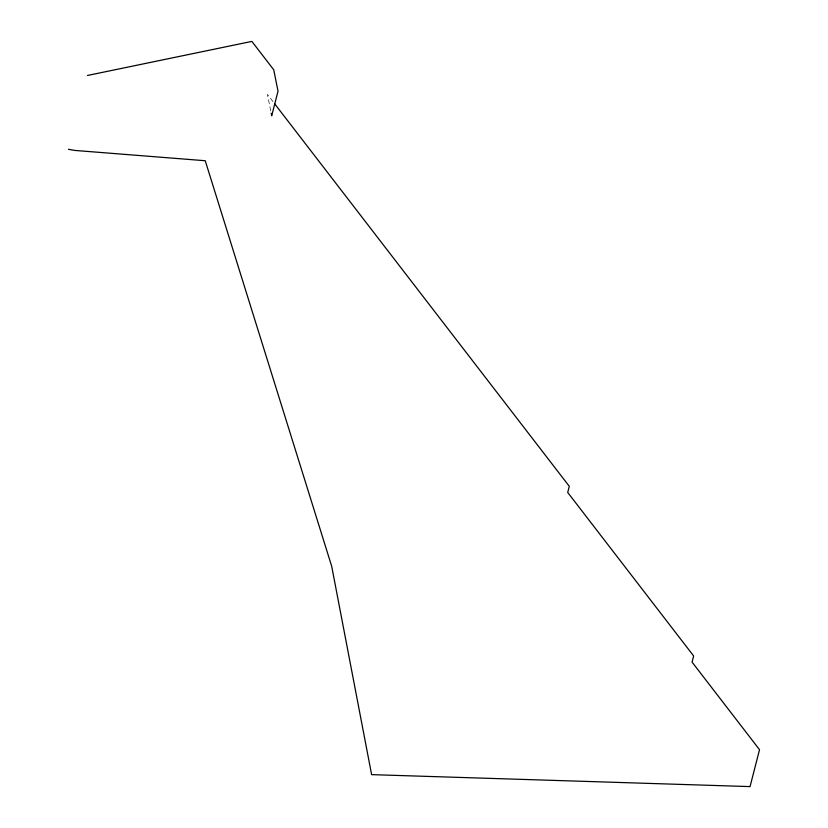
<?xml version="1.0" encoding="UTF-8"?>
<svg xmlns="http://www.w3.org/2000/svg" width="828" height="828" viewBox="0 0 828 828"><rect width="100%" height="100%" fill="white"/><g stroke="black" fill="none" stroke-linecap="round" stroke-linejoin="round"><path stroke-width="0.62" stroke-dasharray="4.14 3.1" d="M272.94 101.565L267.423 94.402L271.201 113.27"/><path stroke-width="1.24" d="M87.426 75.483L251.867 41.4L273.737 69.8L278.022 91.183L271.708 115.785L271.201 113.27M68.476 149.299L74.893 150.437L205.24 160.736L331.717 566.362L371.617 774.635L750.044 786.6L759.524 749.692L692.073 662.121L693.647 655.973L567.708 492.463L569.291 486.315L274.513 103.614"/></g></svg>
